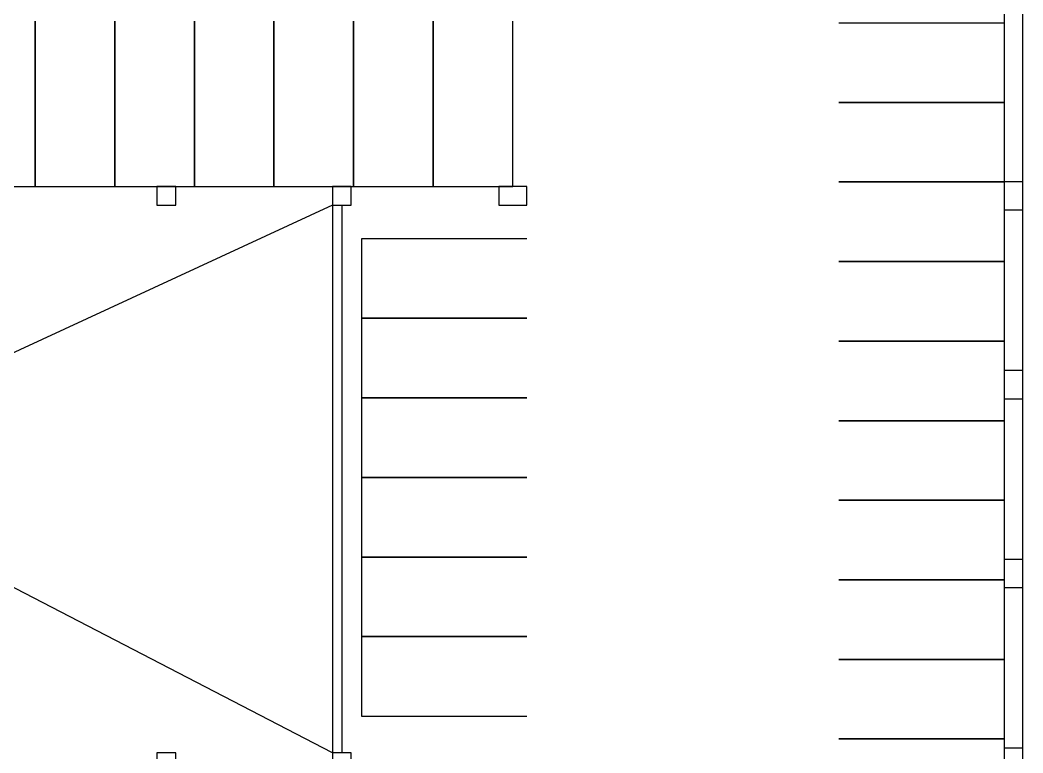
# Model space of a CAD drawing. Header units: inches. Extents: x -12 to 4124, y -12 to 2190.
# Drawn here: x 2699 to 3984, y 738 to 1677 of the extents above; entities that cross this region are included whole.
import ezdxf

# ---------------------------------------------------------------- set-up
doc = ezdxf.new("R2010")
doc.units = ezdxf.units.IN
doc.header["$LTSCALE"] = 10
doc.header["$MEASUREMENT"] = 0
doc.layers.add('A-COLS', color=5, linetype='CONTINUOUS')
doc.layers.add('A-FLOR', color=3, linetype='CONTINUOUS')

msp = doc.modelspace()

# ---------------------------------------------------------------- linework, layer by layer
at = {"layer": 'A-COLS'}
for points in [[(3984, 1470), (3960, 1470), (3960, 1434), (3984, 1434)], [(2874, 1440), (2898, 1440), (2898, 1464), (2874, 1464)], [(3099, 1440), (3123, 1440), (3123, 1464), (3099, 1464)], [(3312, 1464), (3312, 1440), (3348, 1440), (3348, 1464)], [(3984, 1228), (3960, 1228), (3960, 1192), (3984, 1192)], [(3984, 986), (3960, 986), (3960, 950), (3984, 950)], [(2874, 714), (2898, 714), (2898, 738), (2874, 738)], [(3099, 714), (3123, 714), (3123, 738), (3099, 738)], [(3984, 744), (3960, 744), (3960, 708), (3984, 708)]]:
    msp.add_lwpolyline(points, close=True, dxfattribs=at)
at = {"layer": 'A-FLOR'}
for p, q in [((3099, 1440), (1579.3, 738)), ((3099, 738), (1746.1, 1440)), ((3099, 1440), (3099, 738)), ((3111, 1440), (3111, 738))]:
    msp.add_line(p, q, dxfattribs=at)
at = {"layer": 'A-FLOR', "flags": 128}
for points in [[(3984, 150), (3984, 2028.4), (3960, 2028.4), (3960, 150), (3984, 150)], [(2616, 1675.9), (2616, 1463.9), (2718, 1463.9), (2718, 1675.9)], [(2718, 1675.9), (2718, 1463.9), (2820, 1463.9), (2820, 1675.9)], [(2820, 1675.9), (2820, 1463.9), (2922, 1463.9), (2922, 1675.9)], [(2922, 1675.9), (2922, 1463.9), (3024, 1463.9), (3024, 1675.9)], [(3024, 1675.9), (3024, 1463.9), (3126, 1463.9), (3126, 1675.9)], [(3126, 1675.9), (3126, 1463.9), (3228, 1463.9), (3228, 1675.9)], [(3228, 1675.9), (3228, 1463.9), (3330, 1463.9), (3330, 1675.9)], [(3748, 1673.9), (3960, 1673.9), (3960, 1571.9), (3748, 1571.9)], [(3748, 1571.9), (3960, 1571.9), (3960, 1469.9), (3748, 1469.9)], [(3748, 1469.9), (3960, 1469.9), (3960, 1367.9), (3748, 1367.9)], [(3348, 1397.1), (3136, 1397.1), (3136, 1295.1), (3348, 1295.1)], [(3748, 1367.9), (3960, 1367.9), (3960, 1265.9), (3748, 1265.9)], [(3348, 1295.1), (3136, 1295.1), (3136, 1193.1), (3348, 1193.1)], [(3748, 1265.9), (3960, 1265.9), (3960, 1163.9), (3748, 1163.9)], [(3348, 1193.1), (3136, 1193.1), (3136, 1091.1), (3348, 1091.1)], [(3748, 1163.9), (3960, 1163.9), (3960, 1061.9), (3748, 1061.9)], [(3348, 1091.1), (3136, 1091.1), (3136, 989.1), (3348, 989.1)], [(3748, 1061.9), (3960, 1061.9), (3960, 959.9), (3748, 959.9)], [(3348, 989.1), (3136, 989.1), (3136, 887.1), (3348, 887.1)], [(3748, 959.9), (3960, 959.9), (3960, 857.9), (3748, 857.9)], [(3348, 887.1), (3136, 887.1), (3136, 785.1), (3348, 785.1)], [(3748, 857.9), (3960, 857.9), (3960, 755.9), (3748, 755.9)], [(3748, 755.9), (3960, 755.9), (3960, 653.9), (3748, 653.9)]]:
    msp.add_lwpolyline(points, dxfattribs=at)

doc.saveas('drawing.dxf')
